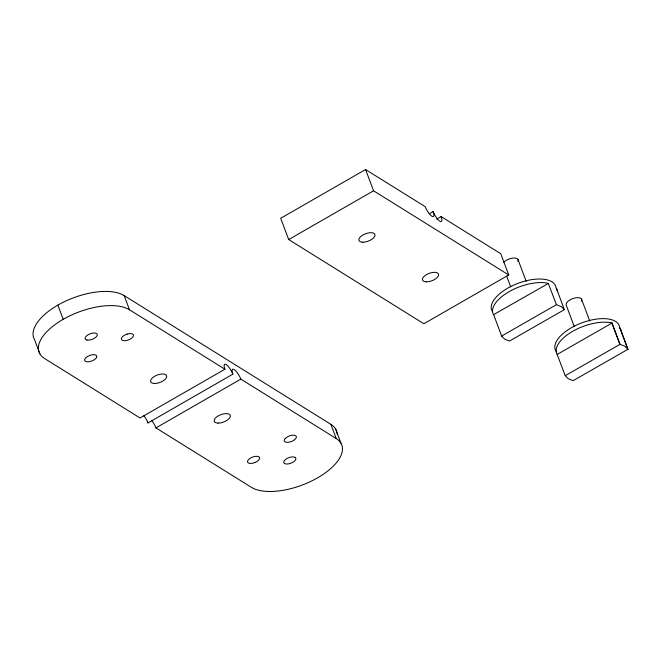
<?xml version="1.0" encoding="UTF-8"?>
<svg xmlns="http://www.w3.org/2000/svg" width="661" height="661" viewBox="0 0 661 661"><rect width="100%" height="100%" fill="white"/><g stroke="black" fill="none" stroke-linecap="round" stroke-linejoin="round"><path stroke-width="0.99" d="M441.094 216.56A8.543 2.528 60.1 0 1 439.788 221.179A8.543 2.528 60.1 0 1 433.145 211.611A8.543 2.528 60.1 0 1 431.831 216.221A8.543 2.528 60.1 0 1 425.188 206.653L365.566 169.522L280.702 218.287L288.7 239.563L423.858 323.741L508.722 274.968L500.724 253.7L441.094 216.56L436.632 219.13M288.7 239.563L373.556 190.789L508.722 274.968M429.567 213.66L433.145 211.611M143.701 415.554A8.543 2.528 60.1 0 1 147.998 422.933L232.862 374.159A8.543 2.528 60.1 0 0 226.219 364.599A8.543 2.528 60.1 0 0 224.914 369.21L140.049 417.983L44.626 358.551A51.236 23.656 -20.6 0 1 63.2 319.304L57.871 305.126M155.955 427.89L240.819 379.117L336.242 438.549A51.236 23.656 -20.6 0 1 317.668 477.787A51.236 23.656 -20.6 0 1 251.378 487.322L155.955 427.89A8.543 2.528 60.1 0 0 151.658 420.512M548.44 283.412L493.511 314.686A34.157 15.773 -20.6 0 1 509.168 291.633A34.157 15.773 -20.6 0 1 548.266 283.346L556.43 304.688L561.313 306.638L564.337 309.662L509.515 341.043L504.624 339.085L501.608 336.061L493.676 314.752M564.337 309.662L556.446 288.336M501.608 336.061L556.43 304.688M557.124 354.47L612.053 323.039L620.051 344.307L624.934 346.265L627.95 349.289L573.128 380.662L568.245 378.703L565.229 375.679L557.124 354.304A34.157 15.773 -20.6 0 1 572.79 331.252A34.157 15.773 -20.6 0 1 611.879 322.965L612.053 323.039M620.919 330.45A34.157 15.773 -20.6 0 0 620.059 328.12L627.892 349.322M565.229 375.679L620.051 344.307M39.891 353.875L34.562 339.696A51.236 23.656 -20.6 0 1 63.613 302.069A51.236 23.656 -20.6 0 1 124.152 295.599L330.913 424.37A51.236 23.656 -20.6 0 1 337.143 434.145M124.152 295.599L129.49 309.778L224.914 369.21M556.339 288.394L556.446 288.502A34.157 15.773 -20.6 0 1 557.405 291.666M619.952 328.013L627.95 349.289M611.879 323.138L619.869 344.406M581.49 299.053L589.769 321.089M574.244 326.501L566.32 305.415A8.246 3.809 -20.6 0 1 573.963 298.21A8.246 3.809 -20.6 0 1 581.457 301.135M517.935 259.393L526.214 281.429M506.723 276.306L510.689 286.841M365.566 169.522L373.556 190.789M335.639 429.047L340.969 443.225M330.913 424.37L336.242 438.549M492.172 311.141A34.157 15.773 -20.6 0 1 519.05 282.933A34.157 15.773 -20.6 0 1 556.075 288.122M503.591 262.483A8.246 3.809 -20.6 0 1 513.407 258.013A8.246 3.809 -20.6 0 1 517.902 261.475M556.793 352.131A34.157 15.773 -20.6 0 1 580.994 323.179A34.157 15.773 -20.6 0 1 619.688 327.74M147.998 422.933A8.543 2.528 60.1 0 1 147.444 421.181M232.862 374.159A8.543 2.528 60.1 0 1 234.176 369.549A8.543 2.528 60.1 0 1 240.819 379.117M63.2 319.304A51.236 23.656 -20.6 0 1 129.49 309.778M96.63 357.254L96.076 358.171A6.403 2.958 -20.6 0 1 87.847 361.823A6.403 2.958 -20.6 0 1 85.327 358.336L86.252 357.411A6.403 2.958 -20.6 0 1 93.556 354.684A6.403 2.958 -20.6 0 1 96.63 357.254M285.255 438.474L284.552 439.408A6.403 2.958 -20.6 0 0 286.932 442.316A6.403 2.958 -20.6 0 0 294.327 439.945L295.376 439.028A6.403 2.958 -20.6 0 0 293.699 435.194A6.403 2.958 -20.6 0 0 285.255 438.474M127.234 334.086L125.673 334.673A6.403 2.958 -20.6 0 0 121.368 338.994A6.403 2.958 -20.6 0 0 126.086 340.564L127.664 340.184A6.403 2.958 -20.6 0 0 133.53 335.284A6.403 2.958 -20.6 0 0 127.234 334.086M254.758 462.584L253.171 463.097A6.403 2.958 -20.6 0 1 247.495 461.411A6.403 2.958 -20.6 0 1 253.964 456.652L255.526 456.363A6.403 2.958 -20.6 0 1 259.641 458.337A6.403 2.958 -20.6 0 1 254.758 462.584M87.037 340.018L86.029 339.688A6.403 2.958 -20.6 0 1 87.963 334.838A6.403 2.958 -20.6 0 1 96.341 333.425L97.002 333.97A6.403 2.958 -20.6 0 1 94.416 338.267A6.403 2.958 -20.6 0 1 87.037 340.018M295.293 457.511L294.409 457.09A6.403 2.958 -20.6 0 0 287.147 458.437A6.403 2.958 -20.6 0 0 283.866 462.774L284.379 463.402A6.403 2.958 -20.6 0 0 292.526 462.477A6.403 2.958 -20.6 0 0 295.293 457.511M362.839 242.199A8.543 3.941 -20.6 0 0 375.043 235.126A8.543 3.941 -20.6 0 0 362.914 234.986A8.543 3.941 -20.6 0 0 362.839 242.199M426.403 281.834A8.543 3.941 -20.6 0 0 438.631 274.778A8.543 3.941 -20.6 0 0 426.519 274.612A8.543 3.941 -20.6 0 0 426.403 281.834M218.13 423.114A8.543 3.941 -20.6 0 0 230.35 416.066A8.543 3.941 -20.6 0 0 218.237 415.901A8.543 3.941 -20.6 0 0 218.13 423.114M154.542 383.479A8.543 3.941 -20.6 0 0 166.77 376.423A8.543 3.941 -20.6 0 0 154.657 376.258A8.543 3.941 -20.6 0 0 154.542 383.479"/></g></svg>
